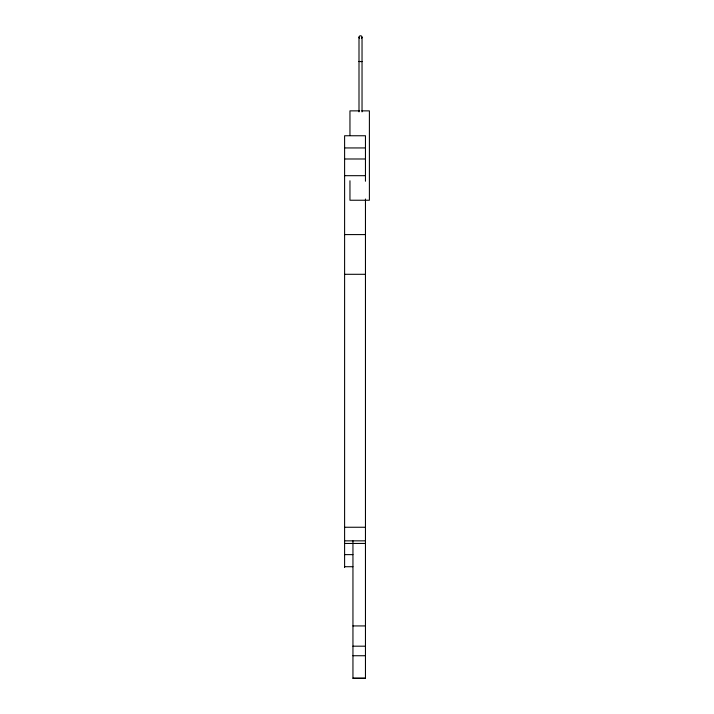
<?xml version="1.0" encoding="UTF-8"?>
<svg xmlns="http://www.w3.org/2000/svg" width="714" height="714" viewBox="0 0 714 714"><rect width="100%" height="100%" fill="white"/><g stroke="black" fill="none" stroke-linecap="round" stroke-linejoin="round"><path stroke-width="1.07" d="M358.999 111.884L358.999 37.217C358.928 35.254 362.132 35.281 362.034 37.244L362.034 111.884M362.034 37.244L361.579 38.324M359.678 110.866L349.958 110.866L349.958 135.428M361.837 110.866L369.397 110.866L369.397 200.241L349.958 200.241L349.958 180.776M344.603 147.941L365.461 147.941M344.603 158.99L365.461 158.99M344.603 175.68L365.461 175.68M344.603 234.585L365.461 234.585M344.603 274.301L365.461 274.301M344.603 527.253L365.461 527.253M344.603 540.846L365.461 540.846M344.603 543.47L365.461 543.443M344.603 554.626L352.948 554.626M344.603 566.711L352.948 566.711M352.948 625.928L365.461 625.928M352.948 646.188L365.461 646.188M352.948 655.729L365.461 655.729M352.948 678.202L365.461 678.202M359.428 38.306L358.999 37.217M365.461 181.24L365.461 135.749L344.603 135.749L344.603 567.55M365.461 199.019L365.461 678.3L352.948 678.3L352.948 540.846M359.053 61.502L362.034 61.547L359.053 61.502"/></g></svg>
